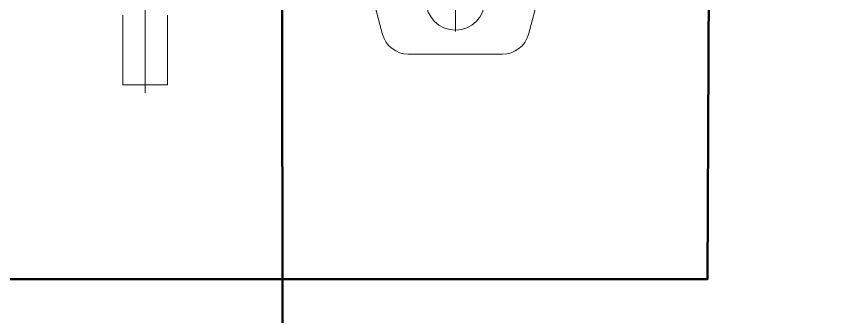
# Model space of a CAD drawing. Header units: millimetres. Extents: x 0 to 3780, y 0 to 2673.
# Drawn here: x 491.4 to 568.6, y 904.5 to 932.5 of the extents above; entities that cross this region are included whole.
import ezdxf
from ezdxf.enums import TextEntityAlignment as Align

# ---------------------------------------------------------------- set-up
doc = ezdxf.new("R2010")
doc.units = ezdxf.units.MM
for name, color, linetype, lineweight in [('AM_0', 7, 'Continuous', 5), ('AM_7', 7, 'Continuous', 5), ('EPLAN700', 12, 'Continuous', 5), ('EPLAN710', 5, 'Continuous', 5), ('EPLAN714', 7, 'Continuous', 5)]:
    doc.layers.add(name, color=color, linetype=linetype, lineweight=lineweight)
doc.styles.add('Tahoma', font='')
doc.styles.get('Tahoma').set_extended_font_data('Tahoma')

# ---------------------------------------------------------------- blocks, each defined once
blk = doc.blocks.new('EPLSYM_LibrarySPECIAL_Symbol202_Variant0_Placement43_3')
at = {"layer": 'EPLAN700', "color": 3, "lineweight": 50, "ltscale": 36}
blk.add_lwpolyline([(0, 0), (-0.288, -62.07), (-262.288, -62.07), (-263.049, 331.618), (235.559, 331.754)], dxfattribs=at)
at = {"layer": 'EPLAN710', "color": 5, "style": 'Tahoma'}
blk.add_attdef('17_20010', text='', height=2.257, dxfattribs=at).set_placement((-1, 9.1), align=Align.BOTTOM_LEFT)
at = {"layer": 'EPLAN714', "color": 7, "style": 'Tahoma'}
for tag, height, p in [('17_20027', 6.321, (-1, 6.4)), ('17_20250', 1.625, (-1, 3.7)), ('17_20011', 1.625, (-1, 1))]:
    blk.add_attdef(tag, text='', height=height, dxfattribs=at).set_placement(p, align=Align.BOTTOM_RIGHT)
blk = doc.blocks.new('EPLSYM_LibrarySPECIAL_Symbol202_Variant0_Placement43_6')
at = {"layer": 'EPLAN700', "lineweight": 50, "ltscale": 36}
blk.add_lwpolyline([(0, 0), (0, -1375), (-693, -1375), (-693.128, -1286.958)], dxfattribs=at)
at = {"layer": 'EPLAN710', "color": 5, "style": 'Tahoma'}
blk.add_attdef('203_20010', text='', height=2.257, dxfattribs=at).set_placement((-1, 9.1), align=Align.BOTTOM_RIGHT)
at = {"layer": 'EPLAN714', "color": 7, "style": 'Tahoma'}
blk.add_attdef('203_20027', text='', height=1.625, dxfattribs=at).set_placement((-1, 6.4), align=Align.BOTTOM_LEFT)
for tag, p in [('203_20250', (-1, 3.7)), ('203_20011', (-1, 1))]:
    blk.add_attdef(tag, text='', height=1.625, dxfattribs=at).set_placement(p, align=Align.BOTTOM_RIGHT)

msp = doc.modelspace()

# ---------------------------------------------------------------- linework, layer by layer
at = {"layer": 'AM_0'}
for p, q in [((523.434, 939.03), (525.617, 930.883)), ((539.251, 930.883), (541.434, 939.03)), ((501.349, 932.67), (501.349, 926.15)), ((505.519, 926.15), (505.519, 932.67)), ((528.032, 929.03), (536.837, 929.03)), ((501.349, 926.15), (505.519, 926.15))]:
    msp.add_line(p, q, dxfattribs=at)
msp.add_circle((532.434, 934.03), 2.75, dxfattribs=at)
for centre, start, end in [((528.032, 931.53), 195, 270), ((536.837, 931.53), 270, 345)]:
    msp.add_arc(centre, 2.5, start, end, dxfattribs=at)
at = {"layer": 'AM_7', "ltscale": 1.5}
for p, q in [((503.434, 941.774), (503.434, 925.406)), ((532.434, 931.143), (532.434, 936.918))]:
    msp.add_line(p, q, dxfattribs=at)

# ---------------------------------------------------------------- block references
for name, p in [('EPLSYM_LibrarySPECIAL_Symbol202_Variant0_Placement43_6', (1209.302, 2256.846)), ('EPLSYM_LibrarySPECIAL_Symbol202_Variant0_Placement43_3', (556.288, 970.07))]:
    msp.add_blockref(name, p)

doc.saveas('drawing.dxf')
